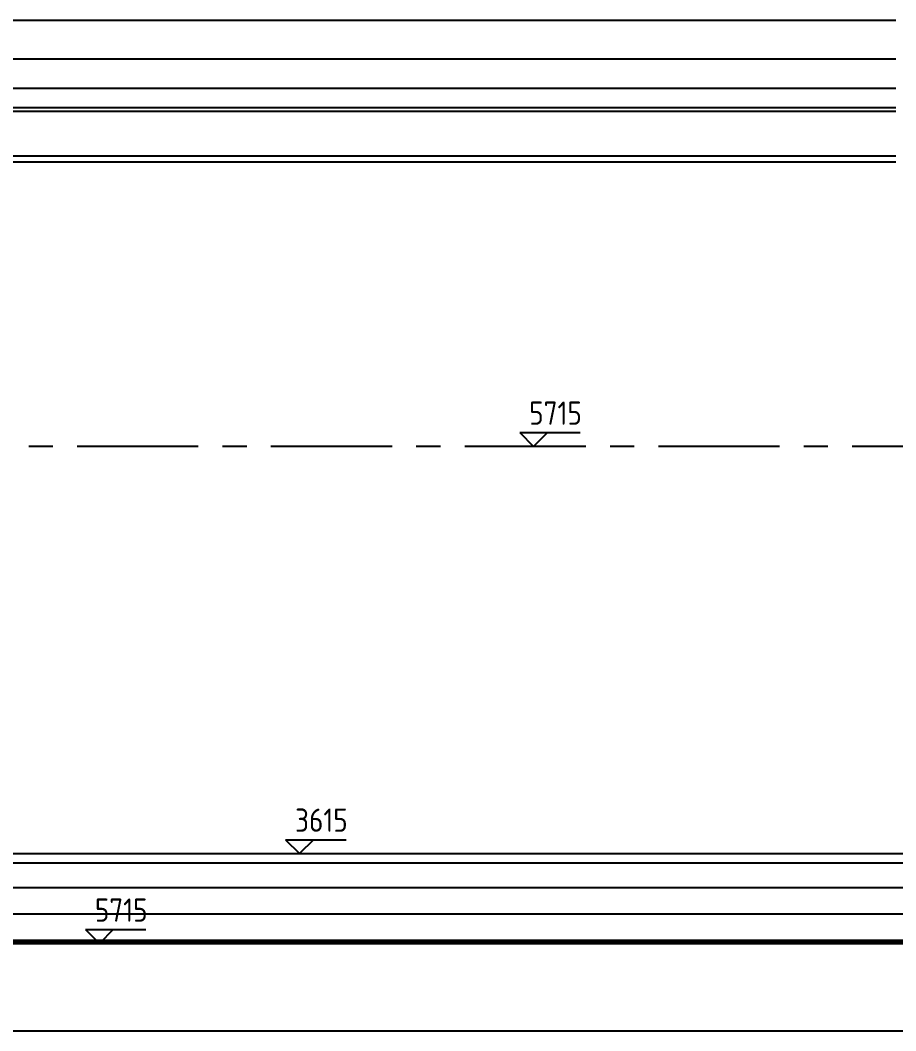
# Model space of a CAD drawing. Header units: millimetres. Extents: x 188205 to 604756, y -401673 to 15123.
# Drawn here: x 375957 to 380476, y -329032 to -323818 of the extents above; entities that cross this region are included whole.
import ezdxf

# ---------------------------------------------------------------- set-up
doc = ezdxf.new("R2010")
doc.units = ezdxf.units.MM
doc.header["$LTSCALE"] = 500
doc.linetypes.add('CENTER', pattern=[2, 1.25, -0.25, 0.25, -0.25])
doc.layers.add('BIAOZHU', color=3, linetype='Continuous', lineweight=25)
doc.layers.add('SHI', color=7, linetype='Continuous', lineweight=40)
doc.layers.add('CENTR', color=1, linetype='CENTER')
doc.styles.add('GB', font='gbenor.shx', dxfattribs={"bigfont": 'gbcbig.shx'})

# ---------------------------------------------------------------- blocks, each defined once
blk = doc.blocks.new('正标高')
at = {"layer": 'BIAOZHU'}
for p, q in [((-2.4, 2.4), (8, 2.4)), ((-2.4, 2.4), (0, 0)), ((2.4, 2.4), (0, 0))]:
    blk.add_line(p, q, dxfattribs=at)
at = {"layer": 'BIAOZHU', "style": 'GB'}
blk.add_attdef('1000', (-0.7624, 3.76), '', height=4, dxfattribs=at)
at = {"layer": 'BIAOZHU', "style": 'GB', "flags": 10}
blk.add_attdef('+', (-3.12, 3.76), '', height=4, dxfattribs=at)

msp = doc.modelspace()

# ---------------------------------------------------------------- linework, layer by layer
for p, q in [((373256.369, -323817.637), (380476.369, -323817.637)), ((373256.369, -324017.637), (380476.369, -324017.637)), ((373511.369, -324167.637), (380476.369, -324167.637)), ((373511.369, -324267.637), (380476.369, -324267.637)), ((373511.369, -324287.637), (380476.369, -324287.637)), ((373934.369, -324517.637), (380476.369, -324517.637)), ((373914.369, -324547.637), (380476.369, -324547.637)), ((374076.369, -328117.637), (386876.369, -328117.637)), ((374076.369, -328165.637), (386876.369, -328165.637)), ((374076.369, -328291.637), (386876.369, -328291.637)), ((374076.369, -328427.637), (386876.369, -328427.637)), ((374076.369, -328563.637), (386876.369, -328563.637)), ((374076.369, -328573.637), (386876.369, -328573.637)), ((374076.369, -328581.644), (387696.369, -328581.644)), ((373256.369, -329031.644), (387696.369, -329031.644))]:
    msp.add_line(p, q)
at = {"layer": 'CENTR'}
msp.add_line((386876.369, -326017.637), (374076.369, -326017.637), dxfattribs=at)
at = {"layer": 'SHI'}
msp.add_line((380259.369, -328583.644), (380259.369, -328573.637), dxfattribs=at)

# ---------------------------------------------------------------- block references
ref = msp.add_blockref('正标高', (378607.277, -326017.63), dxfattribs=dict(at, xscale=30, yscale=30, zscale=30))
ref.add_attrib('1000', '5715', (378584.405, -325904.83), dxfattribs={"layer": 'BIAOZHU', "height": 120, "style": 'GB'})
ref = msp.add_blockref('正标高', (377398.879, -328117.637), dxfattribs=dict(at, xscale=30, yscale=30, zscale=30))
ref.add_attrib('1000', '3615', (377376.007, -328004.837), dxfattribs={"layer": 'BIAOZHU', "height": 120, "style": 'GB'})
ref = msp.add_blockref('正标高', (376365.709, -328581.644), dxfattribs=dict(at, xscale=30, yscale=30, zscale=30))
ref.add_attrib('1000', '5715', (376342.837, -328468.844), dxfattribs={"layer": 'BIAOZHU', "height": 120, "style": 'GB'})

doc.saveas('drawing.dxf')
